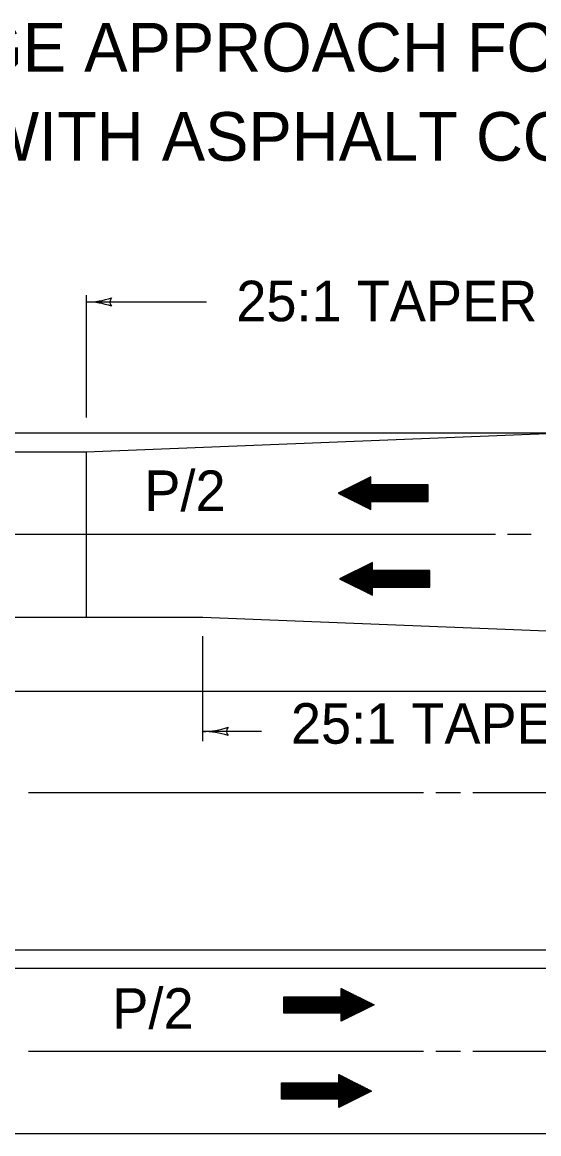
# Model space of a CAD drawing. Extents: x 997.6 to 1036.6, y 998.9 to 1022.7.
# Drawn here: x 1012.41 to 1014.96, y 1005.18 to 1010.67 of the extents above; entities that cross this region are included whole.
import ezdxf

# ---------------------------------------------------------------- set-up
doc = ezdxf.new("R2010")
doc.units = 0
doc.layers.add('Level 1', color=7, linetype='Continuous')

msp = doc.modelspace()

# ---------------------------------------------------------------- linework, layer by layer
at = {"layer": 'Level 1'}
for p, q in [((1012.7267, 1009.3218), (1012.7267, 1008.7192)), ((1013.3201, 1009.2887), (1012.7267, 1009.2887)), ((1023.1422, 1008.6412), (1008.4841, 1008.6412)), ((1012.7267, 1008.5492), (1015.7867, 1008.6716)), ((1011.2221, 1008.5492), (1012.7267, 1008.5492)), ((1012.7267, 1008.5492), (1012.7267, 1007.7332)), ((1011.2221, 1007.7332), (1013.3023, 1007.7332)), ((1013.3023, 1007.7332), (1015.7867, 1007.6338)), ((1013.3023, 1007.1216), (1013.3023, 1007.6387)), ((1023.1422, 1007.3662), (1012.1699, 1007.3662)), ((1013.592, 1007.169), (1013.3023, 1007.169)), ((1012.1699, 1006.0912), (1023.1422, 1006.0912)), ((1015.8547, 1005.9992), (1011.2221, 1005.9992)), ((1015.8547, 1005.1832), (1011.2221, 1005.1832))]:
    msp.add_line(p, q, dxfattribs=at)
for points in [[(1013.9707, 1008.3449), (1014.1327, 1008.2642), (1014.1327, 1008.3048), (1014.4162, 1008.3048), (1014.4162, 1008.3857), (1014.1327, 1008.3857), (1014.1327, 1008.4262)], [(1013.9785, 1007.9221), (1014.1405, 1007.8414), (1014.1405, 1007.8819), (1014.424, 1007.8819), (1014.424, 1007.9629), (1014.1405, 1007.9629), (1014.1405, 1008.0034)], [(1014.1483, 1005.819), (1013.9863, 1005.7383), (1013.9863, 1005.7788), (1013.7028, 1005.7788), (1013.7028, 1005.8598), (1013.9863, 1005.8598), (1013.9863, 1005.9003)], [(1014.1363, 1005.3942), (1013.9742, 1005.3135), (1013.9742, 1005.354), (1013.6907, 1005.354), (1013.6907, 1005.435), (1013.9742, 1005.435), (1013.9742, 1005.4755)]]:
    msp.add_lwpolyline(points, close=True, dxfattribs=at)
for points in [[(1014.1207, 1008.4202), (1014.1327, 1008.4202)], [(1014.1287, 1008.4242), (1014.1327, 1008.4242)], [(1014.0077, 1008.3635), (1014.4162, 1008.3635)], [(1014.0157, 1008.3675), (1014.4162, 1008.3675)], [(1014.0238, 1008.3716), (1014.4162, 1008.3716)], [(1014.0318, 1008.3757), (1014.4162, 1008.3757)], [(1014.0399, 1008.3797), (1014.4162, 1008.3797)], [(1014.0479, 1008.3837), (1014.4162, 1008.3837)], [(1014.0561, 1008.3877), (1014.1327, 1008.3877)], [(1014.0642, 1008.3918), (1014.1327, 1008.3918)], [(1014.0642, 1008.3918), (1014.1327, 1008.3918)], [(1014.0722, 1008.3959), (1014.1327, 1008.3959)], [(1014.0803, 1008.3999), (1014.1327, 1008.3999)], [(1014.0884, 1008.404), (1014.1327, 1008.404)], [(1014.0965, 1008.408), (1014.1327, 1008.408)], [(1014.1045, 1008.4121), (1014.1327, 1008.4121)], [(1014.1126, 1008.4162), (1014.1327, 1008.4162)], [(1013.974, 1008.3433), (1014.4162, 1008.3433)], [(1013.9753, 1008.3472), (1014.4162, 1008.3472)], [(1013.9821, 1008.3392), (1014.4162, 1008.3392)], [(1013.9821, 1008.3392), (1014.4162, 1008.3392)], [(1013.9834, 1008.3513), (1014.4162, 1008.3513)], [(1013.9902, 1008.3352), (1014.4162, 1008.3352)], [(1013.9915, 1008.3554), (1014.4162, 1008.3554)], [(1013.9984, 1008.3311), (1014.4162, 1008.3311)], [(1013.9996, 1008.3594), (1014.4162, 1008.3594)], [(1014.0065, 1008.327), (1014.4162, 1008.327)], [(1014.0147, 1008.323), (1014.4162, 1008.323)], [(1014.0227, 1008.3189), (1014.4162, 1008.3189)], [(1014.0309, 1008.3149), (1014.4162, 1008.3149)], [(1014.039, 1008.3108), (1014.4162, 1008.3108)], [(1014.0472, 1008.3067), (1014.4162, 1008.3067)], [(1014.0512, 1008.3048), (1014.4162, 1008.3048)], [(1014.0593, 1008.3007), (1014.1327, 1008.3007)], [(1014.0675, 1008.2967), (1014.1327, 1008.2967)], [(1014.0757, 1008.2926), (1014.1327, 1008.2926)], [(1014.0838, 1008.2886), (1014.1327, 1008.2886)], [(1014.0918, 1008.2845), (1014.1327, 1008.2845)], [(1014.1, 1008.2804), (1014.1327, 1008.2804)], [(1014.1081, 1008.2764), (1014.1327, 1008.2764)], [(1014.1162, 1008.2723), (1014.1327, 1008.2723)], [(1014.1244, 1008.2683), (1014.1327, 1008.2683)], [(1014.1325, 1008.2642), (1014.1327, 1008.2642)], [(1013.8182, 1008.1412), (1012.2739, 1008.1412)], [(1014.7489, 1008.1412), (1013.8182, 1008.1412)], [(1014.9235, 1008.1412), (1014.8071, 1008.1412)], [(1014.0962, 1007.9812), (1014.1405, 1007.9812)], [(1014.1043, 1007.9852), (1014.1405, 1007.9852)], [(1014.1123, 1007.9892), (1014.1405, 1007.9892)], [(1014.1204, 1007.9933), (1014.1405, 1007.9933)], [(1014.1285, 1007.9973), (1014.1405, 1007.9973)], [(1014.1366, 1008.0014), (1014.1405, 1008.0014)], [(1013.9832, 1007.9244), (1014.424, 1007.9244)], [(1013.9912, 1007.9285), (1014.424, 1007.9285)], [(1013.9993, 1007.9326), (1014.424, 1007.9326)], [(1014.0074, 1007.9366), (1014.424, 1007.9366)], [(1014.0155, 1007.9407), (1014.424, 1007.9407)], [(1014.0235, 1007.9447), (1014.424, 1007.9447)], [(1014.0317, 1007.9488), (1014.424, 1007.9488)], [(1014.0397, 1007.9528), (1014.424, 1007.9528)], [(1014.0477, 1007.9568), (1014.424, 1007.9568)], [(1014.0557, 1007.9609), (1014.424, 1007.9609)], [(1014.0639, 1007.9649), (1014.1405, 1007.9649)], [(1014.072, 1007.969), (1014.1405, 1007.969)], [(1014.072, 1007.969), (1014.1405, 1007.969)], [(1014.0801, 1007.9731), (1014.1405, 1007.9731)], [(1014.0882, 1007.9771), (1014.1405, 1007.9771)], [(1013.9818, 1007.9204), (1014.424, 1007.9204)], [(1013.9899, 1007.9163), (1014.424, 1007.9163)], [(1013.9899, 1007.9163), (1014.424, 1007.9163)], [(1013.9981, 1007.9123), (1014.424, 1007.9123)], [(1014.0063, 1007.9082), (1014.424, 1007.9082)], [(1014.0143, 1007.9042), (1014.424, 1007.9042)], [(1014.0225, 1007.9002), (1014.424, 1007.9002)], [(1014.0306, 1007.8961), (1014.424, 1007.8961)], [(1014.0387, 1007.8921), (1014.424, 1007.8921)], [(1014.0468, 1007.888), (1014.424, 1007.888)], [(1014.055, 1007.8839), (1014.424, 1007.8839)], [(1014.0591, 1007.8819), (1014.424, 1007.8819)], [(1014.0672, 1007.8778), (1014.1405, 1007.8778)], [(1014.0753, 1007.8738), (1014.1405, 1007.8738)], [(1014.0835, 1007.8697), (1014.1405, 1007.8697)], [(1014.0916, 1007.8657), (1014.1405, 1007.8657)], [(1014.0997, 1007.8617), (1014.1405, 1007.8617)], [(1014.1078, 1007.8576), (1014.1405, 1007.8576)], [(1014.1159, 1007.8536), (1014.1405, 1007.8536)], [(1014.1241, 1007.8495), (1014.1405, 1007.8495)], [(1014.1322, 1007.8455), (1014.1405, 1007.8455)], [(1014.1403, 1007.8414), (1014.1405, 1007.8414)], [(1013.4165, 1006.8662), (1012.4412, 1006.8662)], [(1014.3918, 1006.8662), (1013.4165, 1006.8662)], [(1014.5747, 1006.8662), (1014.4528, 1006.8662)], [(1015.611, 1006.8662), (1014.6357, 1006.8662)], [(1013.9902, 1005.8983), (1013.9863, 1005.8983)], [(1013.9983, 1005.8942), (1013.9863, 1005.8942)], [(1014.0711, 1005.8578), (1013.7028, 1005.8578)], [(1014.0791, 1005.8537), (1013.7028, 1005.8537)], [(1014.0872, 1005.8497), (1013.7028, 1005.8497)], [(1014.0952, 1005.8457), (1013.7028, 1005.8457)], [(1014.1033, 1005.8416), (1013.7028, 1005.8416)], [(1014.0064, 1005.8902), (1013.9863, 1005.8902)], [(1014.0145, 1005.8862), (1013.9863, 1005.8862)], [(1014.0225, 1005.8821), (1013.9863, 1005.8821)], [(1014.0306, 1005.8781), (1013.9863, 1005.8781)], [(1014.0387, 1005.874), (1013.9863, 1005.874)], [(1014.0467, 1005.87), (1013.9863, 1005.87)], [(1014.0548, 1005.8659), (1013.9863, 1005.8659)], [(1014.0548, 1005.8659), (1013.9863, 1005.8659)], [(1014.0629, 1005.8618), (1013.9863, 1005.8618)], [(1014.1113, 1005.8376), (1013.7028, 1005.8376)], [(1014.1194, 1005.8335), (1013.7028, 1005.8335)], [(1014.1275, 1005.8295), (1013.7028, 1005.8295)], [(1014.1356, 1005.8254), (1013.7028, 1005.8254)], [(1014.1437, 1005.8213), (1013.7028, 1005.8213)], [(1014.145, 1005.8173), (1013.7028, 1005.8173)], [(1014.1369, 1005.8132), (1013.7028, 1005.8132)], [(1014.1369, 1005.8132), (1013.7028, 1005.8132)], [(1014.1287, 1005.8093), (1013.7028, 1005.8093)], [(1014.1206, 1005.8052), (1013.7028, 1005.8052)], [(1014.1125, 1005.8011), (1013.7028, 1005.8011)], [(1014.1043, 1005.7971), (1013.7028, 1005.7971)], [(1014.0962, 1005.793), (1013.7028, 1005.793)], [(1014.0881, 1005.789), (1013.7028, 1005.789)], [(1014.08, 1005.7849), (1013.7028, 1005.7849)], [(1014.0718, 1005.7808), (1013.7028, 1005.7808)], [(1014.0677, 1005.7788), (1013.7028, 1005.7788)], [(1014.0597, 1005.7747), (1013.9863, 1005.7747)], [(1014.0515, 1005.7708), (1013.9863, 1005.7708)], [(1014.0433, 1005.7667), (1013.9863, 1005.7667)], [(1014.0353, 1005.7627), (1013.9863, 1005.7627)], [(1014.0272, 1005.7586), (1013.9863, 1005.7586)], [(1014.019, 1005.7545), (1013.9863, 1005.7545)], [(1014.0109, 1005.7505), (1013.9863, 1005.7505)], [(1014.0027, 1005.7464), (1013.9863, 1005.7464)], [(1013.9946, 1005.7424), (1013.9863, 1005.7424)], [(1013.9865, 1005.7383), (1013.9863, 1005.7383)], [(1012.4412, 1005.5912), (1013.4165, 1005.5912)], [(1013.4165, 1005.5912), (1014.3918, 1005.5912)], [(1014.4528, 1005.5912), (1014.5747, 1005.5912)], [(1014.6357, 1005.5912), (1015.611, 1005.5912)], [(1013.9782, 1005.4735), (1013.9742, 1005.4735)], [(1013.9862, 1005.4694), (1013.9742, 1005.4694)], [(1013.9943, 1005.4654), (1013.9742, 1005.4654)], [(1014.0024, 1005.4613), (1013.9742, 1005.4613)], [(1014.0104, 1005.4572), (1013.9742, 1005.4572)], [(1014.059, 1005.433), (1013.6907, 1005.433)], [(1014.067, 1005.4289), (1013.6907, 1005.4289)], [(1014.0751, 1005.4249), (1013.6907, 1005.4249)], [(1014.0831, 1005.4208), (1013.6907, 1005.4208)], [(1014.0912, 1005.4167), (1013.6907, 1005.4167)], [(1014.0992, 1005.4127), (1013.6907, 1005.4127)], [(1014.1073, 1005.4087), (1013.6907, 1005.4087)], [(1014.1154, 1005.4047), (1013.6907, 1005.4047)], [(1014.1235, 1005.4006), (1013.6907, 1005.4006)], [(1014.0185, 1005.4532), (1013.9742, 1005.4532)], [(1014.0266, 1005.4492), (1013.9742, 1005.4492)], [(1014.0347, 1005.4452), (1013.9742, 1005.4452)], [(1014.0427, 1005.4411), (1013.9742, 1005.4411)], [(1014.0427, 1005.4411), (1013.9742, 1005.4411)], [(1014.0508, 1005.437), (1013.9742, 1005.437)], [(1014.1316, 1005.3965), (1013.6907, 1005.3965)], [(1014.1329, 1005.3925), (1013.6907, 1005.3925)], [(1014.1248, 1005.3884), (1013.6907, 1005.3884)], [(1014.1248, 1005.3884), (1013.6907, 1005.3884)], [(1014.1167, 1005.3844), (1013.6907, 1005.3844)], [(1014.1085, 1005.3803), (1013.6907, 1005.3803)], [(1014.1004, 1005.3762), (1013.6907, 1005.3762)], [(1014.0922, 1005.3723), (1013.6907, 1005.3723)], [(1014.0842, 1005.3682), (1013.6907, 1005.3682)], [(1014.076, 1005.3642), (1013.6907, 1005.3642)], [(1014.0679, 1005.3601), (1013.6907, 1005.3601)], [(1014.0598, 1005.356), (1013.6907, 1005.356)], [(1014.0557, 1005.354), (1013.6907, 1005.354)], [(1014.0476, 1005.3499), (1013.9742, 1005.3499)], [(1014.0394, 1005.3459), (1013.9742, 1005.3459)], [(1014.0312, 1005.3418), (1013.9742, 1005.3418)], [(1014.0232, 1005.3378), (1013.9742, 1005.3378)], [(1014.0151, 1005.3338), (1013.9742, 1005.3338)], [(1014.0069, 1005.3297), (1013.9742, 1005.3297)], [(1013.9988, 1005.3257), (1013.9742, 1005.3257)], [(1013.9907, 1005.3216), (1013.9742, 1005.3216)], [(1013.9825, 1005.3176), (1013.9742, 1005.3176)], [(1013.9744, 1005.3135), (1013.9742, 1005.3135)]]:
    msp.add_lwpolyline(points, dxfattribs=at)
for centre, radius, start, end in [((1012.7267, 1009.6796), 0.3909, 270, 288.6688), ((1012.8753, 1009.2886), 0.0313, 138.7746, 220.8913), ((1012.7267, 1009.6796), 0.3909, 269.9878, 270), ((1012.7267, 1008.8977), 0.3909, 71.3472, 89.9939), ((1013.3023, 1007.5599), 0.3909, 269.9878, 270), ((1013.3023, 1007.5599), 0.3909, 270, 288.6688), ((1013.3023, 1006.7781), 0.3909, 71.3472, 89.9939), ((1013.451, 1007.169), 0.0313, 138.7746, 220.8913)]:
    msp.add_arc(centre, radius, start, end, dxfattribs=at)

# ---------------------------------------------------------------- texts
for s, height, p in [('BRIDGE APPROACH FOR USE IN CONJUNCTION', 0.24, (1011.3972, 1010.4261)), ('WITH ASPHALT CONCRETE PAVEMENT', 0.24, (1012.191, 1009.9861)), ('25:1 TAPER', 0.2, (1013.468, 1009.1937)), ('P/2', 0.2, (1013.0139, 1008.2572)), ('25:1 TAPER', 0.2, (1013.7376, 1007.1085)), ('P/2', 0.2, (1012.8557, 1005.7017))]:
    msp.add_text(s, height=height, dxfattribs=at).set_placement(p)

doc.saveas('drawing.dxf')
